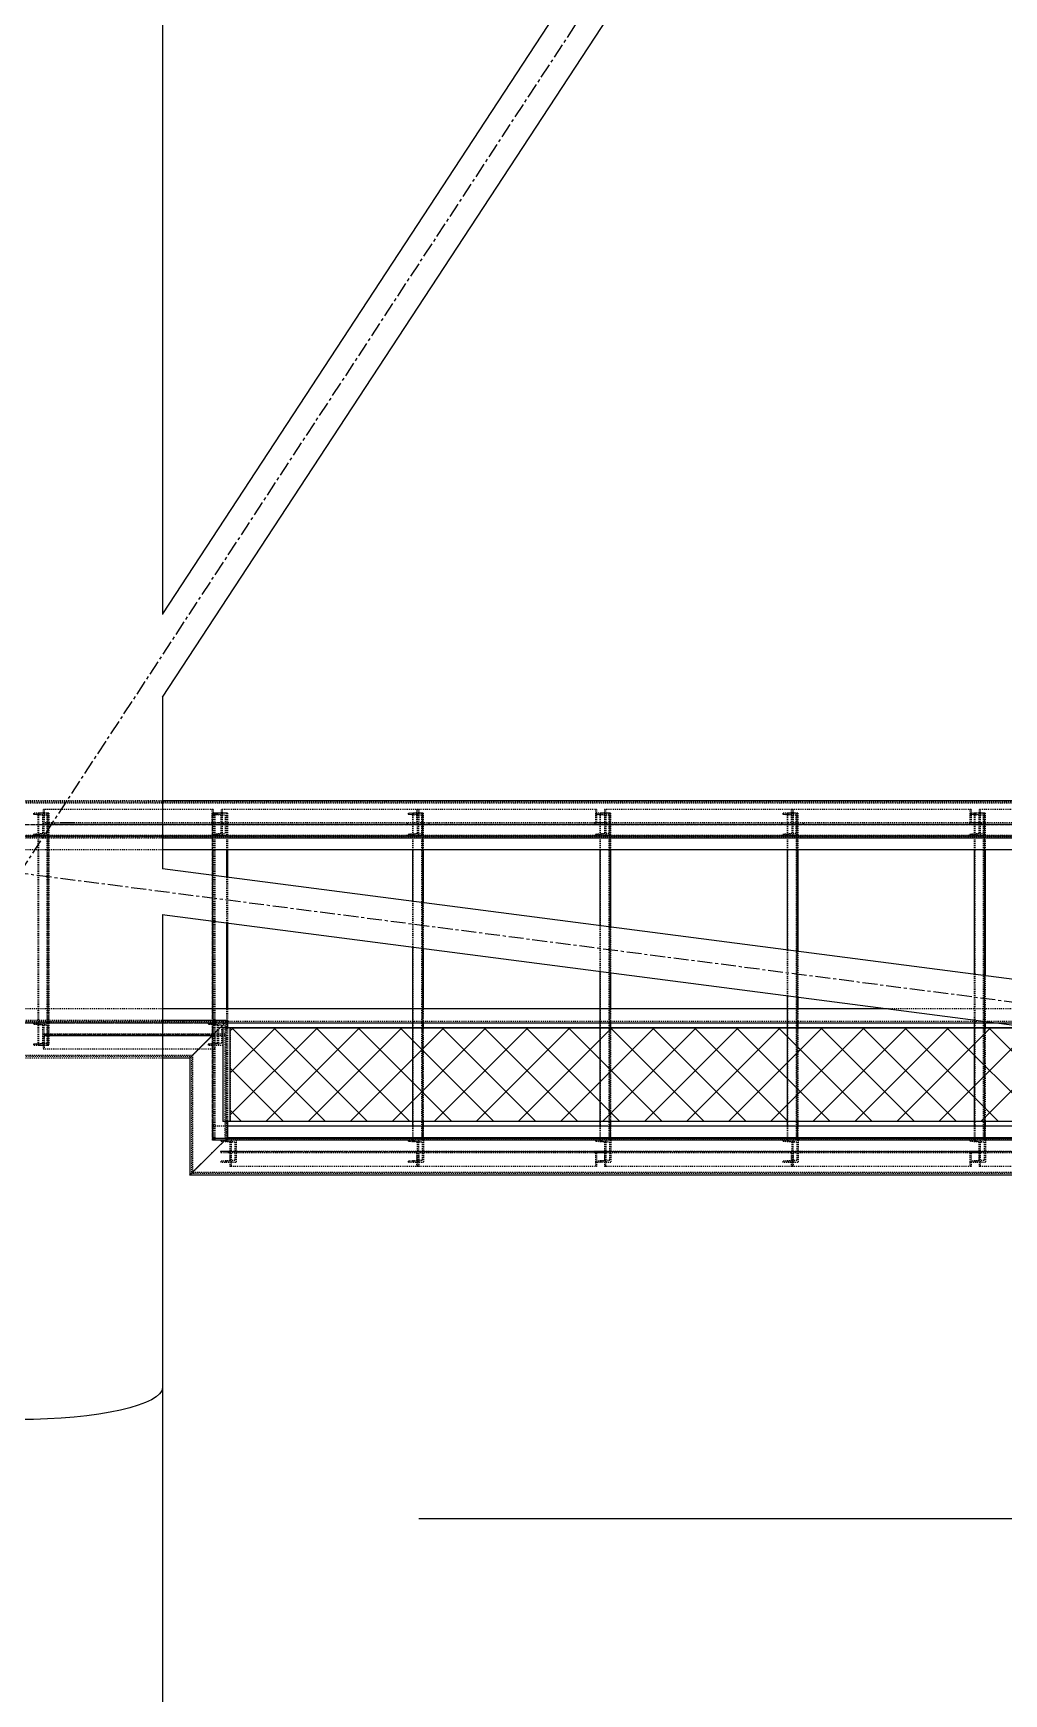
# Model space of a CAD drawing. Header units: millimetres. Extents: x 5143 to 30813, y 232 to 21408.
# Drawn here: x 12377 to 12895, y 3822 to 4709 of the extents above; entities that cross this region are included whole.
import ezdxf

# ---------------------------------------------------------------- set-up
doc = ezdxf.new("R2010")
doc.units = ezdxf.units.MM
doc.header["$LTSCALE"] = 0.25
for name, pattern in [('CENTER', [50.8, 31.75, -6.35, 6.35, -6.35]), ('XKITLINE00', [0]), ('XKITLINE02', [4, 2, -2]), ('XKITLINE03', [6, 3, -1, 1, -1])]:
    doc.linetypes.add(name, pattern=pattern)

msp = doc.modelspace()

# ---------------------------------------------------------------- hatches: boundary and pattern name
h = msp.add_hatch()
h.set_pattern_fill('ANSI37', color=1, scale=5, style=0)
h.set_pattern_definition([(225, (84235.982, 30534.404), (11.22532, -11.22532), []), (315, (84235.982, 30534.404), (11.22532, 11.22532), [])])
h.paths.add_polyline_path([(13378.28, 4127.77), (13378.28, 4177.77), (12482.48, 4177.77), (12482.48, 4127.77)])

# ---------------------------------------------------------------- linework, layer by layer
at = {"color": 8, "linetype": 'CENTER'}
for p, q in [((12370, 4260.27), (13445, 5900.27)), ((13445, 4120.57), (12370, 4260.27))]:
    msp.add_line(p, q, dxfattribs=at)
at = {"color": 8, "linetype": 'XKITLINE00'}
for p, q in [((12446.2, 5629.8), (12446.2, 4398.37)), ((12871.14, 5047.04), (12446.2, 4398.74)), ((12885.11, 5023.91), (12446.15, 4354.23)), ((12446.2, 4354.3), (12446.2, 4262.55)), ((13421.5, 4135.9), (12446.2, 4262.66)), ((13431.51, 4110.03), (12446.08, 4238.1)), ((12446.2, 4238.09), (12446.2, 3985.69)), ((12442.91, 3980.75), (12440.39, 3979.17)), ((12444.73, 3982.37), (12442.91, 3980.75)), ((12445.83, 3984.02), (12444.73, 3982.37)), ((12445.83, 3984.02), (12444.73, 3982.37)), ((12446.2, 3985.69), (12445.83, 3984.02)), ((12446.2, 3985.69), (12445.83, 3984.02)), ((12446.2, 3985.69), (12446.2, 2357.78)), ((12412.33, 3971.53), (12405.92, 3970.68)), ((12418.34, 3972.53), (12412.33, 3971.53)), ((12423.88, 3973.65), (12418.34, 3972.53)), ((12428.9, 3974.89), (12423.88, 3973.65)), ((12433.35, 3976.23), (12428.9, 3974.89)), ((12437.2, 3977.66), (12433.35, 3976.23)), ((12440.39, 3979.17), (12437.2, 3977.66)), ((12377.46, 3968.75), (12370, 3968.67)), ((12384.86, 3968.99), (12377.46, 3968.75)), ((12392.12, 3969.4), (12384.86, 3968.99)), ((12399.16, 3969.96), (12392.12, 3969.4)), ((12405.92, 3970.68), (12399.16, 3969.96))]:
    msp.add_line(p, q, dxfattribs=at)
at = {"color": 3, "linetype": 'XKITLINE02'}
for p, q in [((12446.2, 4298.96), (12317.35, 4298.96)), ((13534.93, 4297.58), (12317.36, 4297.58)), ((13535.07, 4298.11), (12317.43, 4298.11)), ((12385.25, 4292.28), (12377.45, 4292.28)), ((12377.45, 4292.28), (12377.45, 4291.6)), ((12379.75, 4291.6), (12377.45, 4291.6)), ((12382.25, 4291.21), (12377.45, 4291.6)), ((12379.75, 4292.28), (12379.75, 4291.6)), ((12379.75, 4292.28), (12379.75, 4168.28)), ((12385.52, 4292.28), (12379.75, 4292.28)), ((12384.55, 4291.21), (12379.75, 4291.6)), ((12379.77, 4292.28), (12379.77, 4168.28)), ((12380.01, 4292.28), (12380.01, 4168.28)), ((12380.03, 4292.28), (12380.03, 4168.28)), ((12384.55, 4291.21), (12382.25, 4291.21)), ((12382.25, 4291.21), (12382.25, 4281.34)), ((12473.26, 4294.26), (12382.5, 4294.26)), ((12382.5, 4294.26), (12382.5, 4286.26)), ((12382.95, 4292.28), (12382.95, 4280.28)), ((12392.12, 4294.26), (12383.11, 4294.26)), ((12383.11, 4294.26), (12383.11, 4287.06)), ((12384.55, 4291.21), (12384.55, 4281.34)), ((12384.57, 4292.28), (12384.57, 4168.28)), ((12384.8, 4292.28), (12384.8, 4168.28)), ((12385.25, 4292.28), (12385.25, 4280.28)), ((12385.25, 4292.28), (12385.25, 4168.28)), ((12385.52, 4292.28), (12385.52, 4168.28)), ((12472.65, 4294.26), (12472.65, 4286.26)), ((12480.48, 4292.28), (12472.68, 4292.28)), ((12472.68, 4292.28), (12472.68, 4291.6)), ((12474.98, 4291.6), (12472.68, 4291.6)), ((12477.48, 4291.21), (12472.68, 4291.6)), ((12480.9, 4292.28), (12472.98, 4292.28)), ((12472.98, 4292.28), (12472.98, 4272.77)), ((12473.26, 4294.26), (12473.26, 4287.06)), ((12473.4, 4292.28), (12473.4, 4117.78)), ((12473.86, 4292.28), (12473.86, 4117.78)), ((12474.22, 4292.28), (12474.22, 4117.78)), ((12474.98, 4292.28), (12474.98, 4291.6)), ((12479.78, 4291.21), (12474.98, 4291.6)), ((12479.78, 4291.21), (12477.48, 4291.21)), ((12477.48, 4291.21), (12477.48, 4281.34)), ((12582.46, 4294.26), (12477.54, 4294.26)), ((12477.54, 4294.26), (12477.54, 4287.06)), ((12478.1, 4294.26), (12478.1, 4286.26)), ((12478.18, 4292.28), (12478.18, 4280.28)), ((12479.78, 4291.21), (12479.78, 4281.34)), ((12480.48, 4292.28), (12480.48, 4280.28)), ((12480.48, 4292.28), (12480.48, 4272.77)), ((12480.5, 4292.28), (12480.5, 4272.77)), ((12480.88, 4292.28), (12480.88, 4272.77)), ((12480.9, 4292.28), (12480.9, 4272.77)), ((12585.2, 4292.28), (12577.41, 4292.28)), ((12577.41, 4292.28), (12577.41, 4291.6)), ((12579.71, 4291.6), (12577.41, 4291.6)), ((12582.21, 4291.21), (12577.41, 4291.6)), ((12579.71, 4292.28), (12579.71, 4272.77)), ((12585.48, 4292.28), (12579.71, 4292.28)), ((12579.71, 4292.28), (12579.71, 4291.6)), ((12584.5, 4291.21), (12579.71, 4291.6)), ((12579.72, 4292.28), (12579.72, 4117.78)), ((12579.97, 4292.28), (12579.97, 4117.78)), ((12579.98, 4292.28), (12579.98, 4117.78)), ((12581.9, 4294.26), (12581.9, 4287.06)), ((12584.5, 4291.21), (12582.21, 4291.21)), ((12582.21, 4291.21), (12582.21, 4281.34)), ((12582.46, 4294.26), (12582.46, 4286.26)), ((12677.95, 4294.26), (12582.46, 4294.26)), ((12582.46, 4294.26), (12582.46, 4286.26)), ((12582.91, 4292.28), (12582.91, 4280.28)), ((12583.05, 4294.26), (12583.05, 4287.06)), ((12584.5, 4291.21), (12584.5, 4281.34)), ((12584.53, 4292.28), (12584.53, 4117.78)), ((12584.76, 4292.28), (12584.76, 4117.78)), ((12585.2, 4292.28), (12585.2, 4272.77)), ((12585.2, 4292.28), (12585.2, 4280.28)), ((12585.48, 4292.28), (12585.48, 4272.77)), ((12677.95, 4294.26), (12677.36, 4294.26)), ((12677.36, 4294.26), (12677.36, 4286.26)), ((12685.18, 4292.28), (12677.39, 4292.28)), ((12677.39, 4292.28), (12677.39, 4291.6)), ((12679.68, 4291.6), (12677.39, 4291.6)), ((12682.19, 4291.21), (12677.39, 4291.6)), ((12677.95, 4294.26), (12677.95, 4287.06)), ((12679.68, 4292.28), (12679.68, 4291.6)), ((12679.68, 4292.28), (12679.68, 4272.77)), ((12685.46, 4292.28), (12679.68, 4292.28)), ((12684.48, 4291.21), (12679.68, 4291.6)), ((12679.7, 4292.28), (12679.7, 4117.78)), ((12679.94, 4292.28), (12679.94, 4117.78)), ((12679.96, 4292.28), (12679.96, 4117.78)), ((12684.48, 4291.21), (12682.19, 4291.21)), ((12682.19, 4291.21), (12682.19, 4281.34)), ((12782.41, 4294.26), (12682.23, 4294.26)), ((12682.23, 4294.26), (12682.23, 4287.06)), ((12682.8, 4294.26), (12682.8, 4286.26)), ((12682.89, 4292.28), (12682.89, 4280.28)), ((12684.48, 4291.21), (12684.48, 4281.34)), ((12684.51, 4292.28), (12684.51, 4117.78)), ((12684.73, 4292.28), (12684.73, 4117.78)), ((12685.18, 4292.28), (12685.18, 4280.28)), ((12685.18, 4292.28), (12685.18, 4272.77)), ((12685.46, 4292.28), (12685.46, 4272.77)), ((12785.16, 4292.28), (12777.36, 4292.28)), ((12777.36, 4292.28), (12777.36, 4291.6)), ((12779.66, 4291.6), (12777.36, 4291.6)), ((12782.16, 4291.21), (12777.36, 4291.6)), ((12779.66, 4292.28), (12779.66, 4291.6)), ((12779.66, 4292.28), (12779.66, 4272.77)), ((12785.44, 4292.28), (12779.66, 4292.28)), ((12784.46, 4291.21), (12779.66, 4291.6)), ((12779.68, 4292.28), (12779.68, 4117.78)), ((12779.92, 4292.28), (12779.92, 4117.78)), ((12779.94, 4292.28), (12779.94, 4117.78)), ((12781.84, 4294.26), (12781.84, 4287.06)), ((12782.41, 4294.26), (12781.84, 4294.26)), ((12784.46, 4291.21), (12782.16, 4291.21)), ((12782.16, 4291.21), (12782.16, 4281.34)), ((12782.41, 4294.26), (12782.41, 4286.26)), ((12877.9, 4294.26), (12782.42, 4294.26)), ((12782.42, 4294.26), (12782.42, 4286.26)), ((12782.86, 4292.28), (12782.86, 4280.28)), ((12783.01, 4294.26), (12783.01, 4287.06)), ((12784.46, 4291.21), (12784.46, 4281.34)), ((12784.49, 4292.28), (12784.49, 4117.78)), ((12784.71, 4292.28), (12784.71, 4117.78)), ((12785.16, 4292.28), (12785.16, 4280.28)), ((12785.16, 4292.28), (12785.16, 4272.77)), ((12785.44, 4292.28), (12785.44, 4272.77)), ((12877.9, 4294.26), (12877.31, 4294.26)), ((12877.31, 4294.26), (12877.31, 4286.26)), ((12885.14, 4292.28), (12877.34, 4292.28)), ((12877.34, 4292.28), (12877.34, 4291.6)), ((12879.64, 4291.6), (12877.34, 4291.6)), ((12882.14, 4291.21), (12877.34, 4291.6)), ((12877.9, 4294.26), (12877.9, 4287.06)), ((12879.64, 4292.28), (12879.64, 4291.6)), ((12879.64, 4292.28), (12879.64, 4272.77)), ((12885.41, 4292.28), (12879.64, 4292.28)), ((12884.44, 4291.21), (12879.64, 4291.6)), ((12879.66, 4292.28), (12879.66, 4117.78)), ((12879.9, 4292.28), (12879.9, 4117.78)), ((12879.92, 4292.28), (12879.92, 4117.78)), ((12884.44, 4291.21), (12882.14, 4291.21)), ((12882.14, 4291.21), (12882.14, 4281.34)), ((12982.37, 4294.26), (12882.19, 4294.26)), ((12882.19, 4294.26), (12882.19, 4287.06)), ((12882.76, 4294.26), (12882.76, 4286.26)), ((12882.84, 4292.28), (12882.84, 4280.28)), ((12884.44, 4291.21), (12884.44, 4281.34)), ((12884.46, 4292.28), (12884.46, 4117.78)), ((12884.69, 4292.28), (12884.69, 4117.78)), ((12885.14, 4292.28), (12885.14, 4280.28)), ((12885.14, 4292.28), (12885.14, 4272.77)), ((12885.41, 4292.28), (12885.41, 4272.77)), ((12382.25, 4281.34), (12377.45, 4280.96)), ((12384.55, 4281.34), (12379.75, 4280.96)), ((12384.55, 4281.34), (12382.25, 4281.34)), ((12392.12, 4286.26), (12382.5, 4286.26)), ((12399.16, 4287.06), (12383.11, 4287.06)), ((12478.71, 4286.26), (12386.22, 4286.26)), ((12388.57, 4287.06), (12388.57, 4286.26)), ((12478.71, 4287.06), (12392.12, 4287.06)), ((12581.9, 4287.06), (12472.55, 4287.06)), ((12472.55, 4287.06), (12472.55, 4286.26)), ((12582.46, 4286.26), (12472.55, 4286.26)), ((12477.48, 4281.34), (12472.68, 4280.96)), ((12479.78, 4281.34), (12474.98, 4280.96)), ((12479.78, 4281.34), (12477.48, 4281.34)), ((12478.71, 4287.06), (12478.71, 4286.26)), ((12576.91, 4287.06), (12576.91, 4286.26)), ((12582.21, 4281.34), (12577.41, 4280.96)), ((12584.5, 4281.34), (12579.71, 4280.96)), ((12584.5, 4281.34), (12582.21, 4281.34)), ((12683.29, 4286.26), (12582.46, 4286.26)), ((12683.29, 4287.06), (12583.05, 4287.06)), ((12588.39, 4287.06), (12588.39, 4286.26)), ((12781.84, 4287.06), (12677.13, 4287.06)), ((12677.13, 4287.06), (12677.13, 4286.26)), ((12782.41, 4286.26), (12677.13, 4286.26)), ((12683.29, 4286.26), (12677.36, 4286.26)), ((12682.19, 4281.34), (12677.39, 4280.96)), ((12683.29, 4287.06), (12677.95, 4287.06)), ((12684.48, 4281.34), (12679.68, 4280.96)), ((12684.48, 4281.34), (12682.19, 4281.34)), ((12683.29, 4287.06), (12683.29, 4286.26)), ((12776.73, 4287.06), (12776.73, 4286.26)), ((12781.84, 4287.06), (12776.73, 4287.06)), ((12782.41, 4286.26), (12776.73, 4286.26)), ((12782.16, 4281.34), (12777.36, 4280.96)), ((12784.46, 4281.34), (12779.66, 4280.96)), ((12784.46, 4281.34), (12782.16, 4281.34)), ((12883.24, 4286.26), (12782.42, 4286.26)), ((12883.24, 4287.06), (12783.01, 4287.06)), ((12788.35, 4287.06), (12788.35, 4286.26)), ((12981.8, 4287.06), (12877.08, 4287.06)), ((12877.08, 4287.06), (12877.08, 4286.26)), ((12982.37, 4286.26), (12877.08, 4286.26)), ((12883.24, 4286.26), (12877.31, 4286.26)), ((12882.14, 4281.34), (12877.34, 4280.96)), ((12883.24, 4287.06), (12877.9, 4287.06)), ((12884.44, 4281.34), (12879.64, 4280.96)), ((12884.44, 4281.34), (12882.14, 4281.34)), ((12883.24, 4287.06), (12883.24, 4286.26)), ((12446.2, 4278.96), (12317.35, 4278.96)), ((13534.93, 4280.34), (12317.36, 4280.34)), ((13535.07, 4279.81), (12317.43, 4279.81)), ((13534.99, 4280.27), (12317.67, 4280.27)), ((12446.2, 4272.77), (12317.67, 4272.77)), ((13534.96, 4279.42), (12317.7, 4279.42)), ((12379.75, 4280.96), (12377.45, 4280.96)), ((12377.45, 4280.96), (12377.45, 4280.28)), ((12385.25, 4280.28), (12377.45, 4280.28)), ((12379.75, 4280.96), (12379.75, 4280.28)), ((12474.98, 4280.96), (12472.68, 4280.96)), ((12472.68, 4280.96), (12472.68, 4280.28)), ((12480.48, 4280.28), (12472.68, 4280.28)), ((12474.98, 4280.96), (12474.98, 4280.28)), ((12579.71, 4280.96), (12577.41, 4280.96)), ((12577.41, 4280.96), (12577.41, 4280.28)), ((12585.2, 4280.28), (12577.41, 4280.28)), ((12579.71, 4280.96), (12579.71, 4280.28)), ((12679.68, 4280.96), (12677.39, 4280.96)), ((12677.39, 4280.96), (12677.39, 4280.28)), ((12685.18, 4280.28), (12677.39, 4280.28)), ((12679.68, 4280.96), (12679.68, 4280.28)), ((12779.66, 4280.96), (12777.36, 4280.96)), ((12777.36, 4280.96), (12777.36, 4280.28)), ((12785.16, 4280.28), (12777.36, 4280.28)), ((12779.66, 4280.96), (12779.66, 4280.28)), ((12879.64, 4280.96), (12877.34, 4280.96)), ((12877.34, 4280.96), (12877.34, 4280.28)), ((12885.14, 4280.28), (12877.34, 4280.28)), ((12879.64, 4280.96), (12879.64, 4280.28)), ((12472.98, 4259.17), (12472.98, 4234.61)), ((12480.48, 4258.2), (12480.48, 4233.63)), ((12480.5, 4258.2), (12480.5, 4233.63)), ((12480.88, 4258.15), (12480.88, 4233.58)), ((12480.9, 4258.15), (12480.9, 4233.58)), ((12579.71, 4245.3), (12579.71, 4220.74)), ((12585.2, 4244.59), (12585.2, 4220.02)), ((12585.48, 4244.55), (12585.48, 4219.99)), ((12679.68, 4232.31), (12679.68, 4207.74)), ((12685.18, 4231.6), (12685.18, 4207.03)), ((12685.46, 4231.56), (12685.46, 4206.99)), ((12779.66, 4219.32), (12779.66, 4194.75)), ((12785.16, 4218.6), (12785.16, 4194.03)), ((12785.44, 4218.57), (12785.44, 4194)), ((12879.64, 4206.32), (12879.64, 4180.27)), ((12885.14, 4205.61), (12885.14, 4180.27)), ((12885.41, 4205.57), (12885.41, 4180.27)), ((12446.2, 4187.77), (12317.67, 4187.77)), ((12446.2, 4187.77), (12318.08, 4187.77)), ((12472.98, 4187.77), (12472.98, 4117.78)), ((12480.48, 4187.77), (12480.48, 4117.78)), ((12480.5, 4187.77), (12480.5, 4117.78)), ((12480.88, 4187.77), (12480.88, 4117.78)), ((12480.9, 4187.77), (12480.9, 4117.78)), ((12579.71, 4187.77), (12579.71, 4180.27)), ((12585.2, 4187.77), (12585.2, 4180.27)), ((12585.48, 4187.77), (12585.48, 4180.27)), ((12679.68, 4187.77), (12679.68, 4180.27)), ((12685.18, 4187.77), (12685.18, 4180.27)), ((12685.46, 4187.77), (12685.46, 4180.27)), ((12779.66, 4187.77), (12779.66, 4180.27)), ((12785.16, 4187.77), (12785.16, 4180.27)), ((12785.44, 4187.77), (12785.44, 4180.27)), ((13022.37, 4187.77), (12833.33, 4187.77)), ((12480.92, 4181.58), (12317.35, 4181.58)), ((12479.55, 4180.2), (12317.36, 4180.2)), ((12480.22, 4180.73), (12317.43, 4180.73)), ((12491.24, 4180.27), (12317.67, 4180.27)), ((12491.06, 4181.12), (12317.7, 4181.12)), ((12385.25, 4180.28), (12377.45, 4180.28)), ((12377.45, 4180.28), (12377.45, 4179.6)), ((12379.75, 4179.6), (12377.45, 4179.6)), ((12382.25, 4179.21), (12377.45, 4179.6)), ((12379.75, 4180.28), (12379.75, 4179.6)), ((12384.55, 4179.21), (12379.75, 4179.6)), ((12384.55, 4179.21), (12382.25, 4179.21)), ((12382.25, 4179.21), (12382.25, 4169.34)), ((12382.95, 4180.28), (12382.95, 4168.28)), ((12384.55, 4179.21), (12384.55, 4169.34)), ((12385.25, 4180.28), (12385.25, 4168.28)), ((12479.55, 4180.2), (12462.18, 4162.96)), ((12479.54, 4180.19), (12462.31, 4163.09)), ((12478.48, 4180.27), (12470.68, 4180.27)), ((12470.68, 4180.27), (12470.68, 4179.59)), ((12472.98, 4179.59), (12470.68, 4179.59)), ((12475.48, 4179.21), (12470.68, 4179.59)), ((12472.98, 4180.27), (12472.98, 4179.59)), ((12477.78, 4179.21), (12472.98, 4179.59)), ((12480.93, 4181.58), (12473.58, 4174.3)), ((12477.78, 4179.21), (12475.48, 4179.21)), ((12475.48, 4179.21), (12475.48, 4169.34)), ((12476.18, 4180.27), (12476.18, 4168.27)), ((12477.78, 4179.21), (12477.78, 4169.34)), ((12478.48, 4180.27), (12478.48, 4168.27)), ((12480.08, 4180.58), (12479.54, 4180.19)), ((12479.54, 4180.19), (12479.54, 4117.69)), ((12480.22, 4180.73), (12479.55, 4180.2)), ((12480.93, 4181.42), (12480.08, 4180.58)), ((12480.08, 4180.58), (12480.08, 4118.08)), ((12480.93, 4181.43), (12480.22, 4180.73)), ((13099.31, 4177.77), (12480.93, 4177.77)), ((12480.93, 4177.77), (12480.93, 4127.77)), ((12482.48, 4177.77), (12482.48, 4127.77)), ((13534.97, 4181.12), (12488.55, 4181.12)), ((12579.71, 4177.77), (12579.71, 4127.77)), ((12585.2, 4177.77), (12585.2, 4127.77)), ((12585.48, 4177.77), (12585.48, 4127.77)), ((12679.68, 4177.77), (12679.68, 4127.77)), ((12685.18, 4177.77), (12685.18, 4127.77)), ((12685.46, 4177.77), (12685.46, 4127.77)), ((12779.66, 4177.77), (12779.66, 4127.77)), ((12785.16, 4177.77), (12785.16, 4127.77)), ((12785.44, 4177.77), (12785.44, 4127.77)), ((12879.64, 4177.77), (12879.64, 4127.77)), ((12885.14, 4177.77), (12885.14, 4127.77)), ((12885.41, 4177.77), (12885.41, 4127.77)), ((13080.08, 4180.27), (12891.04, 4180.27)), ((12382.25, 4169.34), (12377.45, 4168.96)), ((12379.75, 4168.96), (12377.45, 4168.96)), ((12377.45, 4168.96), (12377.45, 4168.28)), ((12385.25, 4168.28), (12377.45, 4168.28)), ((12384.55, 4169.34), (12379.75, 4168.96)), ((12379.75, 4168.96), (12379.75, 4168.28)), ((12385.52, 4168.28), (12379.75, 4168.28)), ((12384.55, 4169.34), (12382.25, 4169.34)), ((12388.54, 4174.29), (12382.5, 4174.29)), ((12382.5, 4174.29), (12382.5, 4166.29)), ((12473.57, 4174.28), (12382.5, 4174.29)), ((12383.11, 4166.29), (12382.5, 4166.29)), ((12474.17, 4166.28), (12382.5, 4166.29)), ((12388.54, 4173.49), (12383.11, 4173.49)), ((12383.11, 4173.49), (12383.11, 4166.29)), ((12474.18, 4173.48), (12383.11, 4173.49)), ((12388.54, 4174.29), (12388.54, 4173.49)), ((12479.61, 4174.28), (12388.54, 4174.29)), ((12479.61, 4173.48), (12388.54, 4173.49)), ((12473.58, 4174.3), (12460.93, 4161.73)), ((12475.48, 4169.34), (12470.68, 4168.95)), ((12472.98, 4168.95), (12470.68, 4168.95)), ((12470.68, 4168.95), (12470.68, 4168.27)), ((12478.48, 4168.27), (12470.68, 4168.27)), ((12477.78, 4169.34), (12472.98, 4168.95)), ((12472.98, 4168.95), (12472.98, 4168.27)), ((12479.61, 4174.28), (12473.57, 4174.28)), ((12473.57, 4174.28), (12473.57, 4166.28)), ((12474.18, 4173.48), (12474.17, 4166.28)), ((12479.61, 4173.48), (12474.18, 4173.48)), ((12477.78, 4169.34), (12475.48, 4169.34)), ((12479.61, 4174.28), (12479.61, 4173.48)), ((12446.2, 4161.58), (12317.35, 4161.58)), ((12462.18, 4162.96), (12317.36, 4162.96)), ((12461.79, 4162.43), (12317.43, 4162.43)), ((12461.79, 4162.43), (12460.93, 4161.58)), ((12461.78, 4162.42), (12460.93, 4161.58)), ((12460.93, 4161.74), (12460.93, 4099.08)), ((12460.93, 4161.58), (12460.93, 4161.58)), ((12462.31, 4163.09), (12461.78, 4162.42)), ((12461.78, 4162.42), (12461.78, 4099.92)), ((12462.18, 4162.96), (12461.79, 4162.43)), ((12462.31, 4163.09), (12462.31, 4100.59)), ((12480.93, 4125.28), (12472.98, 4125.28)), ((12473, 4125.28), (12472.98, 4125.28)), ((12472.98, 4125.28), (12472.98, 4117.78)), ((12473, 4125.28), (12473.01, 4118.63)), ((12473.38, 4125.28), (12473.37, 4118.63)), ((12473.4, 4125.28), (12473.4, 4117.78)), ((13382.28, 4127.77), (12480.93, 4127.77)), ((12579.71, 4125.28), (12579.71, 4117.78)), ((12585.2, 4125.28), (12583.61, 4125.28)), ((12585.48, 4125.28), (12585.48, 4117.78)), ((12679.68, 4125.28), (12679.68, 4117.78)), ((12685.18, 4125.28), (12683.65, 4125.28)), ((12685.46, 4125.28), (12685.46, 4117.78)), ((12779.66, 4125.28), (12779.66, 4117.78)), ((12785.16, 4125.28), (12783.7, 4125.28)), ((12785.44, 4125.28), (12785.44, 4117.78)), ((12879.64, 4125.28), (12879.64, 4117.78)), ((12885.14, 4125.28), (12883.74, 4125.28)), ((12885.41, 4125.28), (12885.41, 4117.78)), ((12479.55, 4117.7), (12462.18, 4100.46)), ((12479.54, 4117.69), (12462.31, 4100.59)), ((13391.78, 4117.77), (12472.98, 4117.78)), ((12480.9, 4117.78), (12472.98, 4117.78)), ((13392.17, 4118.62), (12473.01, 4118.63)), ((13391.78, 4118.62), (12473.37, 4118.63)), ((12480.93, 4119.08), (12473.58, 4111.79)), ((12480.13, 4117.78), (12477.43, 4117.78)), ((12477.43, 4117.78), (12477.43, 4117.1)), ((12480.15, 4117.1), (12477.43, 4117.1)), ((12482.23, 4116.71), (12477.43, 4117.1)), ((12480.08, 4118.08), (12479.54, 4117.69)), ((12480.22, 4118.23), (12479.55, 4117.7)), ((13380.88, 4117.7), (12479.55, 4117.7)), ((12485.65, 4117.78), (12479.66, 4117.78)), ((12480.93, 4118.92), (12480.08, 4118.08)), ((12480.15, 4117.78), (12480.15, 4117.1)), ((12484.95, 4116.71), (12480.15, 4117.1)), ((12481.08, 4119.08), (12480.22, 4118.23)), ((13380.48, 4118.23), (12480.22, 4118.23)), ((12480.93, 4119.08), (12480.93, 4118.92)), ((12484.95, 4116.71), (12482.23, 4116.71)), ((12482.23, 4116.71), (12482.23, 4106.84)), ((12482.93, 4117.78), (12482.93, 4105.78)), ((12484.95, 4116.71), (12484.95, 4106.84)), ((12485.65, 4117.78), (12485.65, 4105.78)), ((12585.63, 4117.78), (12577.41, 4117.78)), ((12577.41, 4117.78), (12577.41, 4117.1)), ((12580.13, 4117.1), (12577.41, 4117.1)), ((12582.21, 4116.71), (12577.41, 4117.1)), ((12585.48, 4117.78), (12579.71, 4117.78)), ((12580.13, 4117.78), (12580.13, 4117.1)), ((12584.93, 4116.71), (12580.13, 4117.1)), ((12584.93, 4116.71), (12582.21, 4116.71)), ((12582.21, 4116.71), (12582.21, 4106.84)), ((12582.91, 4117.78), (12582.91, 4105.78)), ((12584.93, 4116.71), (12584.93, 4106.84)), ((12585.2, 4119.08), (12585.2, 4117.78)), ((12585.63, 4117.78), (12585.63, 4105.78)), ((12685.6, 4117.78), (12677.39, 4117.78)), ((12677.39, 4117.78), (12677.39, 4117.1)), ((12680.1, 4117.1), (12677.39, 4117.1)), ((12682.19, 4116.71), (12677.39, 4117.1)), ((12685.46, 4117.78), (12679.68, 4117.78)), ((12680.1, 4117.78), (12680.1, 4117.1)), ((12684.9, 4116.71), (12680.1, 4117.1)), ((12684.9, 4116.71), (12682.19, 4116.71)), ((12682.19, 4116.71), (12682.19, 4106.84)), ((12682.89, 4117.78), (12682.89, 4105.78)), ((12684.9, 4116.71), (12684.9, 4106.84)), ((12685.18, 4119.08), (12685.18, 4117.78)), ((12685.6, 4117.78), (12685.6, 4105.78)), ((12785.58, 4117.78), (12777.36, 4117.78)), ((12777.36, 4117.78), (12777.36, 4117.1)), ((12780.08, 4117.1), (12777.36, 4117.1)), ((12782.16, 4116.71), (12777.36, 4117.1)), ((12785.44, 4117.78), (12779.66, 4117.78)), ((12780.08, 4117.78), (12780.08, 4117.1)), ((12784.88, 4116.71), (12780.08, 4117.1)), ((12784.88, 4116.71), (12782.16, 4116.71)), ((12782.16, 4116.71), (12782.16, 4106.84)), ((12782.86, 4117.78), (12782.86, 4105.78)), ((12784.88, 4116.71), (12784.88, 4106.84)), ((12785.16, 4119.08), (12785.16, 4117.78)), ((12785.58, 4117.78), (12785.58, 4105.78)), ((12885.56, 4117.78), (12877.34, 4117.78)), ((12877.34, 4117.78), (12877.34, 4117.1)), ((12880.06, 4117.1), (12877.34, 4117.1)), ((12882.14, 4116.71), (12877.34, 4117.1)), ((12885.41, 4117.78), (12879.64, 4117.78)), ((12880.06, 4117.78), (12880.06, 4117.1)), ((12884.86, 4116.71), (12880.06, 4117.1)), ((12884.86, 4116.71), (12882.14, 4116.71)), ((12882.14, 4116.71), (12882.14, 4106.84)), ((12882.84, 4117.78), (12882.84, 4105.78)), ((12884.86, 4116.71), (12884.86, 4106.84)), ((12885.14, 4119.08), (12885.14, 4117.78)), ((12885.56, 4117.78), (12885.56, 4105.78)), ((12473.58, 4111.79), (12460.93, 4099.23)), ((12482.85, 4111.79), (12477.17, 4111.79)), ((12477.17, 4111.79), (12477.17, 4110.99)), ((12582.46, 4111.79), (12477.17, 4111.79)), ((12581.89, 4110.99), (12477.17, 4110.99)), ((12482.23, 4106.84), (12477.43, 4106.46)), ((12480.15, 4106.46), (12477.43, 4106.46)), ((12477.43, 4106.46), (12477.43, 4105.78)), ((12485.65, 4105.78), (12477.43, 4105.78)), ((12484.95, 4106.84), (12480.15, 4106.46)), ((12480.15, 4106.46), (12480.15, 4105.78)), ((12484.95, 4106.84), (12482.23, 4106.84)), ((12482.28, 4110.99), (12482.28, 4103.79)), ((12482.85, 4103.79), (12482.28, 4103.79)), ((12582.46, 4103.79), (12482.28, 4103.79)), ((12482.85, 4111.79), (12482.85, 4103.79)), ((12576.78, 4111.79), (12576.78, 4110.99)), ((12582.21, 4106.84), (12577.41, 4106.46)), ((12580.13, 4106.46), (12577.41, 4106.46)), ((12577.41, 4106.46), (12577.41, 4105.78)), ((12585.63, 4105.78), (12577.41, 4105.78)), ((12584.93, 4106.84), (12580.13, 4106.46)), ((12580.13, 4106.46), (12580.13, 4105.78)), ((12581.89, 4110.99), (12581.89, 4103.79)), ((12584.93, 4106.84), (12582.21, 4106.84)), ((12582.46, 4111.79), (12582.46, 4103.79)), ((12588.39, 4111.79), (12582.46, 4111.79)), ((12582.46, 4111.79), (12582.46, 4103.79)), ((12583.05, 4103.79), (12582.46, 4103.79)), ((12677.95, 4103.79), (12582.46, 4103.79)), ((12588.39, 4110.99), (12583.05, 4110.99)), ((12583.05, 4110.99), (12583.05, 4103.79)), ((12683.29, 4110.99), (12583.05, 4110.99)), ((12683.29, 4111.79), (12585.11, 4111.79)), ((12588.39, 4111.79), (12588.39, 4110.99)), ((12682.8, 4111.79), (12677.13, 4111.79)), ((12677.13, 4111.79), (12677.13, 4110.99)), ((12782.41, 4111.79), (12677.13, 4111.79)), ((12682.23, 4110.99), (12677.13, 4110.99)), ((12781.84, 4110.99), (12677.13, 4110.99)), ((12677.36, 4111.79), (12677.36, 4103.79)), ((12682.19, 4106.84), (12677.39, 4106.46)), ((12680.1, 4106.46), (12677.39, 4106.46)), ((12677.39, 4106.46), (12677.39, 4105.78)), ((12685.6, 4105.78), (12677.39, 4105.78)), ((12677.95, 4110.99), (12677.95, 4103.79)), ((12684.9, 4106.84), (12680.1, 4106.46)), ((12680.1, 4106.46), (12680.1, 4105.78)), ((12684.9, 4106.84), (12682.19, 4106.84)), ((12682.23, 4110.99), (12682.23, 4103.79)), ((12682.8, 4103.79), (12682.23, 4103.79)), ((12782.41, 4103.79), (12682.23, 4103.79)), ((12682.8, 4111.79), (12682.8, 4103.79)), ((12683.29, 4111.79), (12683.29, 4110.99)), ((12776.73, 4111.79), (12776.73, 4110.99)), ((12782.16, 4106.84), (12777.36, 4106.46)), ((12780.08, 4106.46), (12777.36, 4106.46)), ((12777.36, 4106.46), (12777.36, 4105.78)), ((12785.58, 4105.78), (12777.36, 4105.78)), ((12784.88, 4106.84), (12780.08, 4106.46)), ((12780.08, 4106.46), (12780.08, 4105.78)), ((12781.84, 4110.99), (12781.84, 4103.79)), ((12784.88, 4106.84), (12782.16, 4106.84)), ((12782.41, 4111.79), (12782.41, 4103.79)), ((12788.35, 4111.79), (12782.42, 4111.79)), ((12782.42, 4111.79), (12782.42, 4103.79)), ((12783.01, 4103.79), (12782.42, 4103.79)), ((12877.9, 4103.79), (12782.42, 4103.79)), ((12788.35, 4110.99), (12783.01, 4110.99)), ((12783.01, 4110.99), (12783.01, 4103.79)), ((12883.24, 4110.99), (12783.01, 4110.99)), ((12883.24, 4111.79), (12785.07, 4111.79)), ((12788.35, 4111.79), (12788.35, 4110.99)), ((12882.76, 4111.79), (12877.08, 4111.79)), ((12877.08, 4111.79), (12877.08, 4110.99)), ((12982.37, 4111.79), (12877.08, 4111.79)), ((12882.19, 4110.99), (12877.08, 4110.99)), ((12981.8, 4110.99), (12877.08, 4110.99)), ((12877.31, 4111.79), (12877.31, 4103.79)), ((12882.14, 4106.84), (12877.34, 4106.46)), ((12880.06, 4106.46), (12877.34, 4106.46)), ((12877.34, 4106.46), (12877.34, 4105.78)), ((12885.56, 4105.78), (12877.34, 4105.78)), ((12877.9, 4110.99), (12877.9, 4103.79)), ((12884.86, 4106.84), (12880.06, 4106.46)), ((12880.06, 4106.46), (12880.06, 4105.78)), ((12884.86, 4106.84), (12882.14, 4106.84)), ((12882.19, 4110.99), (12882.19, 4103.79)), ((12882.76, 4103.79), (12882.19, 4103.79)), ((12982.37, 4103.79), (12882.19, 4103.79)), ((12882.76, 4111.79), (12882.76, 4103.79)), ((12883.24, 4111.79), (12883.24, 4110.99)), ((12461.79, 4099.93), (12460.93, 4099.08)), ((12461.78, 4099.92), (12460.93, 4099.08)), ((12462.31, 4100.59), (12461.78, 4099.92)), ((12462.18, 4100.46), (12461.79, 4099.93)), ((13398.92, 4099.93), (12461.79, 4099.93)), ((13398.24, 4100.46), (12462.18, 4100.46))]:
    msp.add_line(p, q, dxfattribs=at)
at = {"color": 7, "linetype": 'XKITLINE00'}
for p, q in [((13323.01, 4298.96), (12446.2, 4298.96)), ((13335.09, 4278.96), (12446.2, 4278.96)), ((13338.83, 4272.77), (12446.2, 4272.77)), ((12472.98, 4272.77), (12472.98, 4259.17)), ((12480.48, 4272.77), (12480.48, 4258.2)), ((12480.5, 4272.77), (12480.5, 4258.2)), ((12480.88, 4272.77), (12480.88, 4258.15)), ((12480.9, 4272.77), (12480.9, 4258.15)), ((12579.71, 4272.77), (12579.71, 4245.3)), ((12585.2, 4272.77), (12585.2, 4244.59)), ((12585.48, 4272.77), (12585.48, 4244.55)), ((12679.68, 4272.77), (12679.68, 4232.31)), ((12685.18, 4272.77), (12685.18, 4231.6)), ((12685.46, 4272.77), (12685.46, 4231.56)), ((12779.66, 4272.77), (12779.66, 4219.32)), ((12785.16, 4272.77), (12785.16, 4218.6)), ((12785.44, 4272.77), (12785.44, 4218.57)), ((12879.64, 4272.77), (12879.64, 4206.32)), ((12885.14, 4272.77), (12885.14, 4205.61)), ((12885.41, 4272.77), (12885.41, 4205.57)), ((12472.98, 4234.61), (12472.98, 4187.77)), ((12480.48, 4233.63), (12480.48, 4187.77)), ((12480.5, 4233.63), (12480.5, 4187.77)), ((12480.88, 4233.58), (12480.88, 4187.77)), ((12480.9, 4233.58), (12480.9, 4187.77)), ((12579.71, 4220.74), (12579.71, 4187.77)), ((12585.2, 4220.02), (12585.2, 4187.77)), ((12585.48, 4219.99), (12585.48, 4187.77)), ((12679.68, 4207.74), (12679.68, 4187.77)), ((12685.18, 4207.03), (12685.18, 4187.77)), ((12685.46, 4206.99), (12685.46, 4187.77)), ((12779.66, 4194.75), (12779.66, 4187.77)), ((12785.16, 4194.03), (12785.16, 4187.77)), ((12785.44, 4194), (12785.44, 4187.77)), ((12833.33, 4187.77), (12446.2, 4187.77)), ((12481.08, 4181.58), (12446.2, 4181.58)), ((12480.92, 4181.58), (12473.58, 4174.3)), ((12910.27, 4177.77), (12478.48, 4177.77)), ((12478.48, 4177.77), (12478.48, 4127.77)), ((12481.08, 4181.58), (12480.93, 4181.43)), ((12480.93, 4181.58), (12480.93, 4177.77)), ((12891.04, 4180.27), (12480.93, 4180.27)), ((12579.71, 4180.27), (12579.71, 4177.77)), ((12585.2, 4180.27), (12585.2, 4177.77)), ((12585.48, 4180.27), (12585.48, 4177.77)), ((12679.68, 4180.27), (12679.68, 4177.77)), ((12685.18, 4180.27), (12685.18, 4177.77)), ((12685.46, 4180.27), (12685.46, 4177.77)), ((12779.66, 4180.27), (12779.66, 4177.77)), ((12785.16, 4180.27), (12785.16, 4177.77)), ((12785.44, 4180.27), (12785.44, 4177.77)), ((12879.64, 4180.27), (12879.64, 4177.77)), ((12885.14, 4180.27), (12885.14, 4177.77)), ((12885.41, 4180.27), (12885.41, 4177.77)), ((12473.58, 4174.3), (12460.93, 4161.74)), ((12460.93, 4161.58), (12446.2, 4161.58)), ((12460.93, 4161.73), (12460.77, 4161.58)), ((12460.93, 4161.74), (12460.93, 4099.24)), ((13295, 4127.77), (12478.48, 4127.77)), ((13295, 4127.77), (12478.48, 4127.77)), ((12480.93, 4127.77), (12480.93, 4119.08)), ((12583.61, 4125.28), (12480.93, 4125.28)), ((12579.71, 4127.77), (12579.71, 4125.28)), ((12585.2, 4127.77), (12585.2, 4119.08)), ((12683.65, 4125.28), (12585.2, 4125.28)), ((12585.48, 4127.77), (12585.48, 4125.28)), ((12679.68, 4127.77), (12679.68, 4125.28)), ((12685.18, 4127.77), (12685.18, 4119.08)), ((12783.7, 4125.28), (12685.18, 4125.28)), ((12685.46, 4127.77), (12685.46, 4125.28)), ((12779.66, 4127.77), (12779.66, 4125.28)), ((12785.16, 4127.77), (12785.16, 4119.08)), ((12883.74, 4125.28), (12785.16, 4125.28)), ((12785.44, 4127.77), (12785.44, 4125.28)), ((12879.64, 4127.77), (12879.64, 4125.28)), ((12885.14, 4127.77), (12885.14, 4119.08)), ((12979.62, 4125.28), (12885.14, 4125.28)), ((12885.41, 4127.77), (12885.41, 4125.28)), ((12480.92, 4119.08), (12473.58, 4111.79)), ((13361.9, 4119.08), (12480.92, 4119.08)), ((12473.58, 4111.79), (12460.93, 4099.24)), ((12460.93, 4099.23), (12460.77, 4099.08)), ((13399.78, 4099.08), (12460.77, 4099.08)), ((12460.93, 4099.24), (12460.93, 4099.23))]:
    msp.add_line(p, q, dxfattribs=at)
at = {"color": 1, "linetype": 'XKITLINE03'}
for p, q in [((12385.25, 4168.28), (12385.25, 4292.28)), ((12472.98, 4117.78), (12472.98, 4292.28)), ((12585.2, 4117.78), (12585.2, 4292.28)), ((12685.18, 4117.78), (12685.18, 4292.28)), ((12785.16, 4117.78), (12785.16, 4292.28)), ((12885.14, 4117.78), (12885.14, 4292.28)), ((12311.39, 4286.26), (13535, 4286.26)), ((12472.65, 4286.26), (12382.5, 4286.26)), ((12582.46, 4286.26), (12478.1, 4286.26)), ((12677.36, 4286.26), (12582.46, 4286.26)), ((12782.41, 4286.26), (12682.8, 4286.26)), ((12877.31, 4286.26), (12782.42, 4286.26)), ((12982.37, 4286.26), (12882.76, 4286.26)), ((12318.09, 4280.27), (13534.99, 4280.27)), ((12385.25, 4280.28), (12382.95, 4280.28)), ((12480.48, 4280.28), (12478.18, 4280.28)), ((12585.2, 4280.28), (12582.91, 4280.28)), ((12685.18, 4280.28), (12682.89, 4280.28)), ((12785.16, 4280.28), (12782.86, 4280.28)), ((12885.14, 4280.28), (12882.84, 4280.28)), ((13535, 4180.27), (12318.09, 4180.27)), ((12385.25, 4180.28), (12382.95, 4180.28)), ((12478.48, 4180.27), (12476.18, 4180.27)), ((12382.5, 4174.29), (12473.57, 4174.28)), ((13391.78, 4117.77), (12472.98, 4117.78)), ((12485.65, 4117.78), (12482.93, 4117.78)), ((12585.63, 4117.78), (12582.91, 4117.78)), ((12685.6, 4117.78), (12682.89, 4117.78)), ((12785.58, 4117.78), (12782.86, 4117.78)), ((12885.56, 4117.78), (12882.84, 4117.78)), ((12480.37, 4111.78), (13380.18, 4111.78)), ((12482.85, 4111.79), (12582.46, 4111.79)), ((12582.46, 4111.79), (12677.36, 4111.79)), ((12682.8, 4111.79), (12782.41, 4111.79)), ((12782.42, 4111.79), (12877.31, 4111.79)), ((12882.76, 4111.79), (12982.37, 4111.79))]:
    msp.add_line(p, q, dxfattribs=at)
at = {"color": 146}
msp.add_line((13194.27, 3915.7), (12583.1, 3915.7), dxfattribs=at)
at = {"color": 1}
msp.add_lwpolyline([(13378.28, 4127.77), (12482.48, 4127.77), (12482.48, 4177.77), (13378.28, 4177.77)], close=True, dxfattribs=at)
at = {"color": 1, "linetype": 'XKITLINE00'}
for centre in [(12385.25, 4292.28), (12472.98, 4292.28), (12585.2, 4292.28), (12685.18, 4292.28), (12785.16, 4292.28), (12885.14, 4292.28), (12382.5, 4286.26), (12472.65, 4286.26), (12478.1, 4286.26), (12582.46, 4286.26), (12582.46, 4286.26), (12677.36, 4286.26), (12682.8, 4286.26), (12782.41, 4286.26), (12782.42, 4286.26), (12877.31, 4286.26), (12882.76, 4286.26), (12382.95, 4280.28), (12385.25, 4280.28), (12478.18, 4280.28), (12480.48, 4280.28), (12582.91, 4280.28), (12585.2, 4280.28), (12682.89, 4280.28), (12685.18, 4280.28), (12782.86, 4280.28), (12785.16, 4280.28), (12882.84, 4280.28), (12885.14, 4280.28), (12382.95, 4180.28), (12385.25, 4180.28), (12476.18, 4180.27), (12478.48, 4180.27), (12382.5, 4174.29), (12385.25, 4168.28), (12473.57, 4174.28), (12472.98, 4117.78), (12472.98, 4117.78), (12482.93, 4117.78), (12485.65, 4117.78), (12582.91, 4117.78), (12585.2, 4117.78), (12585.63, 4117.78), (12682.89, 4117.78), (12685.18, 4117.78), (12685.6, 4117.78), (12782.86, 4117.78), (12785.16, 4117.78), (12785.58, 4117.78), (12882.84, 4117.78), (12885.14, 4117.78), (12885.56, 4117.78), (12480.37, 4111.78), (12482.85, 4111.79), (12582.46, 4111.79), (12582.46, 4111.79), (12677.36, 4111.79), (12682.8, 4111.79), (12782.41, 4111.79), (12782.42, 4111.79), (12877.31, 4111.79), (12882.76, 4111.79)]:
    msp.add_circle(centre, 0.05, dxfattribs=at)

doc.saveas('drawing.dxf')
